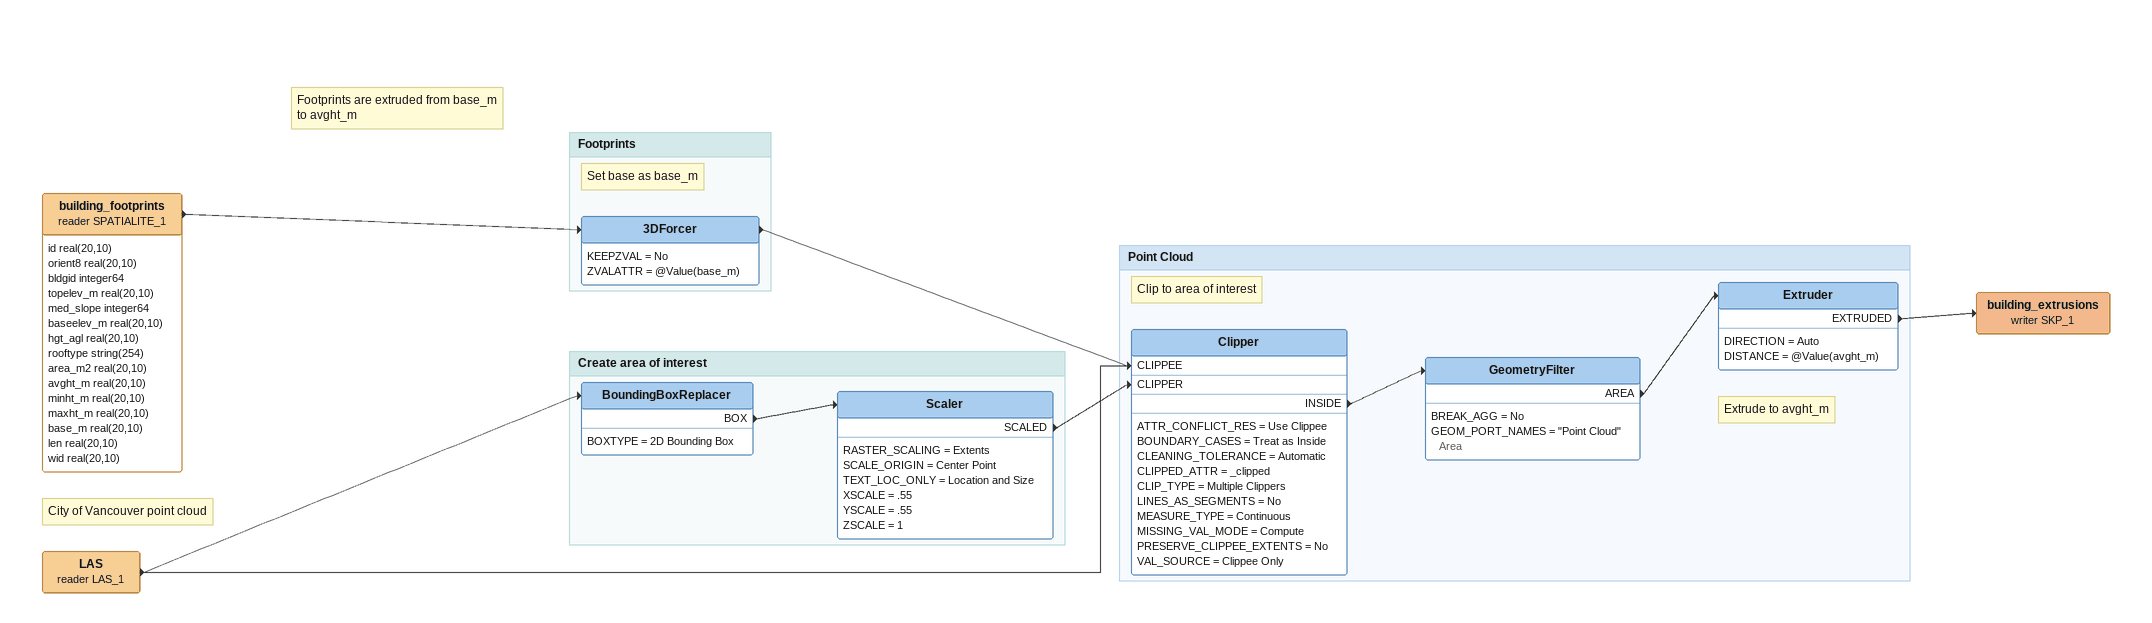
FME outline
Note: Footprints are extruded from base_m to avght_m
building_footprints (reader SPATIALITE_1)
    attributes: id real(20,10), orient8 real(20,10), bldgid integer64, topelev_m real(20,10), med_slope integer64, baseelev_m real(20,10), hgt_agl real(20,10), rooftype string(254), area_m2 real(20,10), avght_m real(20,10), minht_m real(20,10), maxht_m real(20,10), base_m real(20,10), len real(20,10), wid real(20,10)
    -> 3DForcer
Note: City of Vancouver point cloud
LAS (reader LAS_1)
    -> BoundingBoxReplacer
    -> Clipper [CLIPPEE]
building_extrusions (writer SKP_1)

Bookmark: Footprints
Note: Set base as base_m
3DForcer
    KEEPZVAL = No
    ZVALATTR = @Value(base_m)
    -> Clipper [CLIPPEE]

Bookmark: Create area of interest
BoundingBoxReplacer
    BOXTYPE = 2D Bounding Box
    BOX -> Scaler
Scaler
    RASTER_SCALING = Extents
    SCALE_ORIGIN = Center Point
    TEXT_LOC_ONLY = Location and Size
    XSCALE = .55
    YSCALE = .55
    ZSCALE = 1
    SCALED -> Clipper [CLIPPER]

Bookmark: Point Cloud
Note: Clip to area of interest
Clipper
    ATTR_CONFLICT_RES = Use Clippee
    BOUNDARY_CASES = Treat as Inside
    CLEANING_TOLERANCE = Automatic
    CLIPPED_ATTR = _clipped
    CLIP_TYPE = Multiple Clippers
    LINES_AS_SEGMENTS = No
    MEASURE_TYPE = Continuous
    MISSING_VAL_MODE = Compute
    PRESERVE_CLIPPEE_EXTENTS = No
    VAL_SOURCE = Clippee Only
    INSIDE -> GeometryFilter
GeometryFilter
    BREAK_AGG = No
    GEOM_PORT_NAMES = "Point Cloud" Area
    AREA -> Extruder
Note: Extrude to avght_m
Extruder
    DIRECTION = Auto
    DISTANCE = @Value(avght_m)
    EXTRUDED -> building_extrusions (writer SKP_1)
